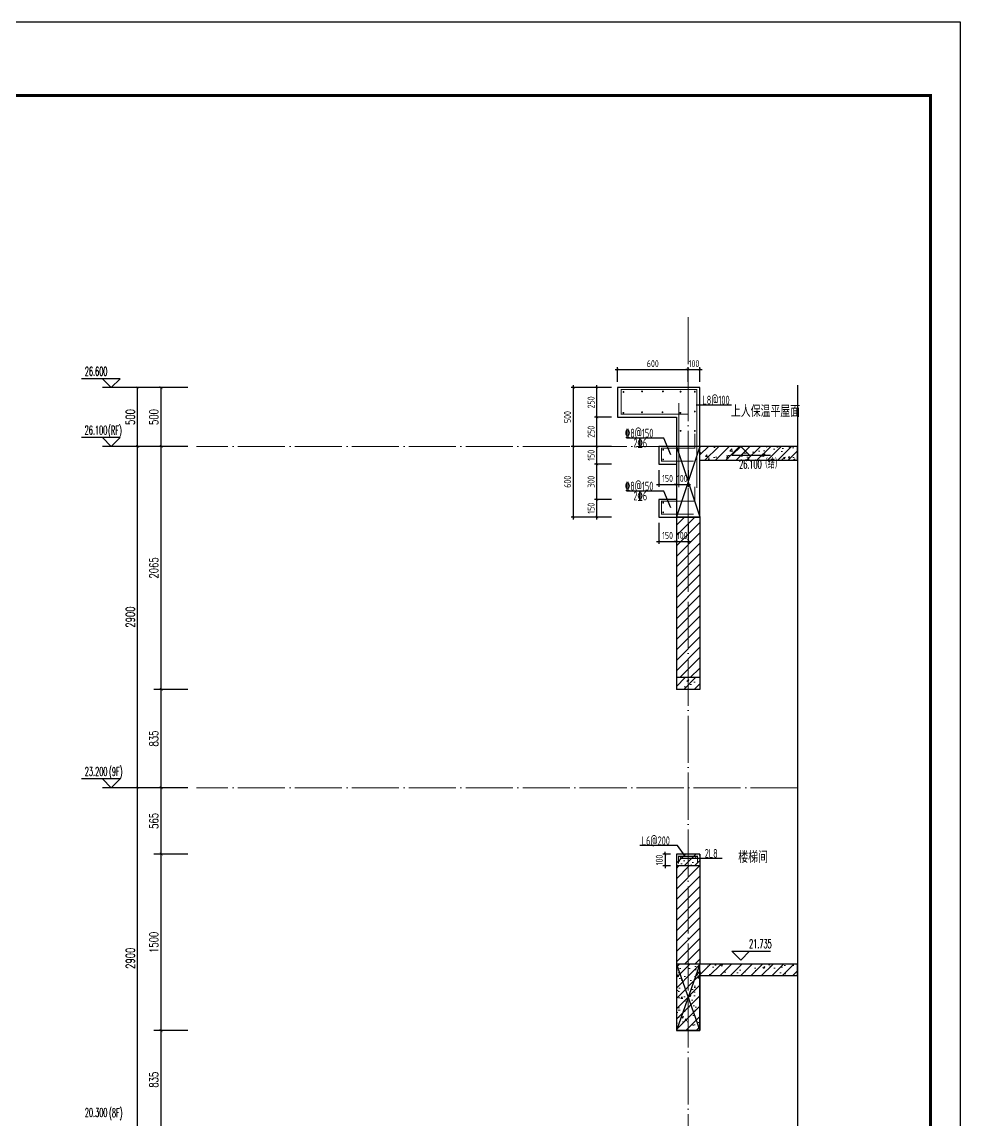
# Model space of a CAD drawing. Extents: x -1058961 to 23600, y -449123 to 2751847.
# Drawn here: x -8281 to -311, y -21228 to -11895 of the extents above; entities that cross this region are included whole.
import ezdxf

# ---------------------------------------------------------------- set-up
doc = ezdxf.new("R2010")
doc.units = 0
doc.header["$LTSCALE"] = 1000
doc.linetypes.add('DOTE', pattern=[2.4200000000000004, 2, -0.2, 0.02, -0.2])
doc.layers.get('0').update_dxf_attribs({"linetype": 'CONTINUOUS'})
doc.layers.get('DEFPOINTS').update_dxf_attribs({"linetype": 'CONTINUOUS'})
for name, color, linetype in [('DIM', 2, 'CONTINUOUS'), ('DIM_ELEV', 3, 'CONTINUOUS'), ('DIM_SYMB', 3, 'CONTINUOUS'), ('PUB_DIM', 3, 'CONTINUOUS'), ('PUB_TEXT', 2, 'CONTINUOUS'), ('REIN', 6, 'CONTINUOUS'), ('S-大样-砼线', 7, 'CONTINUOUS'), ('S-引出线', 40, 'CONTINUOUS'), ('TEXT', 2, 'CONTINUOUS'), ('WALL', 5, 'CONTINUOUS'), ('yichutu', 7, 'CONTINUOUS')]:
    doc.layers.add(name, color=color, linetype=linetype)
for name, color, linetype, lineweight in [('DOTE', 19, 'DOTE', 9), ('PUB_HATCH', 8, 'CONTINUOUS', 9), ('图框', 9, 'CONTINUOUS', 18)]:
    doc.layers.add(name, color=color, linetype=linetype, lineweight=lineweight)
doc.styles.add('_TCH_DIM', font='SIMPLEX.shx', dxfattribs={"width": 0.7, "bigfont": 'GBCBIG.shx'})
doc.styles.add('_TCH_DIM_T3', font='SIMPLEX', dxfattribs={"width": 0.7058823529411765, "bigfont": 'GBCBIG'})
doc.styles.add('TSSD_DIMENSION', font='Tssdeng.shx', dxfattribs={"width": 0.7, "bigfont": 'tssdchn.shx'})
doc.styles.add('TSSD_REIN', font='tssdeng.shx', dxfattribs={"width": 0.7, "height": 300, "bigfont": 'tssdchn.shx'})
doc.styles.add('w', font='tssdeng.shx', dxfattribs={"width": 0.8, "bigfont": 'tssdchn.shx'})
doc.dimstyles.new('_TCH_ARCH&&25', dxfattribs={"dimtxt": 74.375, "dimasz": 25, "dimexe": 62.5, "dimexo": 75, "dimgap": 25, "dimtad": 1, "dimdec": 0, "dimzin": 0, "dimdsep": 46, "dimtxsty": '_TCH_DIM_T3', "dimblk": 'ARCHTICK', "dimcen": 0.09, "dimclrt": 7, "dimazin": 0, "dimtfac": 1, "dimtdec": 0, "dimtix": 1, "dimtmove": 2, "dimatfit": 3, "dimldrblk": 'ARCHTICK', "dimfxl": 0, "dimtolj": 1, "dimtzin": 0, "dimarcsym": 0})
doc.dimstyles.new('TSSD_20_20', dxfattribs={"dimtxt": 60, "dimasz": 20, "dimexe": 20, "dimexo": 50, "dimgap": 20, "dimtad": 1, "dimdec": 0, "dimzin": 0, "dimdsep": 46, "dimtxsty": 'TSSD_DIMENSION', "dimblk": 'ARCHTICK', "dimblk1": 'ARCHTICK', "dimblk2": 'ARCHTICK', "dimcen": 0, "dimdle": 20, "dimclrt": 7, "dimadec": 0, "dimazin": 0, "dimtfac": 1, "dimtdec": 0, "dimtix": 1, "dimtmove": 2, "dimatfit": 3, "dimfxl": 0, "dimtolj": 1, "dimtzin": 0, "dimarcsym": 0})
pattern_1 = [(45, (-668291.0864030174, 135584.7881318826), (-44.19419150182874, 44.19419150182875), [])]
pattern_2 = [(45, (-668291.0864030174, 135539.9102943825), (-44.19417382415921, 44.19417382415922), []), (49.99999999999999, (-668291.0864030174, 135539.9102943825), (179.3150456501884, -15.68803374564878), [18.75, -206.25]), (355, (-668291.0864030174, 135539.9102943825), (-34.68783340325, 188.048033425003), [15, -165]), (100.4514, (-668276.1434830175, 135538.6029593826), (144.6273454285054, 172.3598855152384), [15.9350475, -175.285528]), (46.18420000000002, (-668291.0864030174, 135589.9102943825), (266.8102621564111, -41.37975358225452), [28.12499999999996, -309.3749999999993]), (96.6356, (-668268.8522167674, 135586.4619676325), (233.6656763871758, 243.5294677251104), [23.902572, -262.92825]), (351.1842, (-668291.0864030174, 135589.9102943825), (233.6654862834068, 243.5296502313311), [22.5, -247.5]), (21, (-668266.0864030174, 135577.4102943825), (149.2267630296154, -100.6547226663347), [18.75, -206.25]), (326.0000000000001, (-668266.0864030174, 135577.4102943825), (60.82883298039543, 181.2875112617133), [15, -165]), (71.4514, (-668253.6508447673, 135569.0223928826), (210.0556571453725, 80.6326241774881), [15.9350475, -175.285528]), (37.50000000000001, (-668291.0864030174, 135539.9102943825), (3.039963829322667, 83.22346345782788), [0, -163, 0, -167.5, 0, -165.625]), (7.499999999999999, (-668291.0864030174, 135539.9102943825), (65.76738436053715, 98.60292797059006), [0, -95.5, 0, -159.25, 0, -63.125]), (327.5, (-668346.8364030174, 135539.9102943825), (133.4556090431022, -5.638717933594939), [0, -62.5, 0, -195, 0, -258.75]), (317.5, (-668371.8364030174, 135539.9102943825), (145.7965423355966, 25.02624558307943), [0, -81.25, 0, -129.5, 0, -183.75])]

# ---------------------------------------------------------------- blocks, each defined once
blk = doc.blocks.new('GFDDDDRG')
at = {"layer": '图框'}
blk.add_lwpolyline([(923309.7791572664, -107436.9617041193), (923309.7791572663, -159999.4617041193), (893609.7791572664, -159999.4617041193), (893609.7791572665, -107436.9617041193)], close=True, dxfattribs=at)
blk.add_lwpolyline([(923309.7791572664, -107436.9617041193), (923309.7791572663, -159999.4617041193), (893609.7791572664, -159999.4617041193), (893609.7791572665, -107436.9617041193)], close=True, dxfattribs=at)
at = {"layer": '图框', "const_width": 50}
blk.add_lwpolyline([(894109.7791572664, -159499.4617041193), (922809.7791572663, -159499.4617041193), (922809.7791572664, -108686.9617041193), (894109.7791572665, -108686.9617041193)], close=True, dxfattribs=at)
blk = doc.blocks.new('yct-1051-594-26275-14850-25-1002.0')
at = {"layer": 'yichutu', "color": 7}
blk.add_lwpolyline([(0, 0), (0, 14850), (26275, 14850), (26275, 0)], close=True, dxfattribs=at)
blk = doc.blocks.new('_ArchTick')
at = {"color": 0, "linetype": 'ByBlock', "const_width": 0.15}
blk.add_lwpolyline([(-0.5, -0.5), (0.5, 0.5)], dxfattribs=at)
blk = doc.blocks.new('*D2149')
at = {"layer": 'DEFPOINTS', "color": 0}
for p in [(-3595.415671662078, -15503.12175046251), (-3295.415671641356, -15503.12175046251), (-3295.415671641356, -16103.12175046233)]:
    blk.add_point(p, dxfattribs=at)
at = {"layer": 'DIM', "color": 0, "lineweight": -2}
for p, q in [((-3595.415671662078, -16123.12175046233), (-3595.415671662078, -15483.12175046251)), ((-3345.415671641356, -15503.12175046251), (-3615.415671662078, -15503.12175046251)), ((-3345.415671641356, -16103.12175046233), (-3615.415671662078, -16103.12175046233))]:
    blk.add_line(p, q, dxfattribs=at)
at = {"layer": 'DIM', "color": 0, "lineweight": -2, "xscale": 20, "yscale": 20, "zscale": 20}
for p, rotation in [((-3595.415671662078, -15503.12175046251), 90), ((-3595.415671662078, -16103.12175046233), 270)]:
    blk.add_blockref('_ArchTick', p, dxfattribs=dict(at, rotation=rotation))
at = {"layer": 'DIM', "color": 7, "insert": (-3645.415671662076, -15803.12175046242), "char_height": 60, "attachment_point": 5, "rotation": 90, "style": 'TSSD_DIMENSION'}
blk.add_mtext('\\A1;600', dxfattribs=at)
blk = doc.blocks.new('*D2150')
at = {"layer": 'DEFPOINTS', "color": 0}
for p in [(-3595.415671662078, -15003.12175046239), (-3295.415671641356, -15003.12175046239), (-3295.415671641356, -15503.12175046251)]:
    blk.add_point(p, dxfattribs=at)
at = {"layer": 'DIM', "color": 0, "lineweight": -2}
for p, q in [((-3345.415671641356, -15003.12175046239), (-3615.415671662078, -15003.12175046239)), ((-3595.415671662079, -15523.12175046251), (-3595.415671662078, -14983.12175046239)), ((-3345.415671641356, -15503.12175046251), (-3615.415671662079, -15503.12175046251))]:
    blk.add_line(p, q, dxfattribs=at)
at = {"layer": 'DIM', "color": 0, "lineweight": -2, "xscale": 20, "yscale": 20, "zscale": 20}
for p, rotation in [((-3595.415671662078, -15003.12175046239), 90), ((-3595.415671662079, -15503.12175046251), 270)]:
    blk.add_blockref('_ArchTick', p, dxfattribs=dict(at, rotation=rotation))
at = {"layer": 'DIM', "color": 7, "insert": (-3645.415671662076, -15253.12175046245), "char_height": 60, "attachment_point": 5, "rotation": 90, "style": 'TSSD_DIMENSION'}
blk.add_mtext('\\A1;500', dxfattribs=at)
blk = doc.blocks.new('*D2151')
at = {"layer": 'DEFPOINTS', "color": 0}
for p in [(-2870.805147845182, -15653.12174939003), (-2720.805388041073, -15653.1217493937), (-2720.805388041073, -15825.09694405412)]:
    blk.add_point(p, dxfattribs=at)
at = {"layer": 'DIM', "color": 0, "lineweight": -2}
for p, q in [((-2870.805147845182, -15703.12174939003), (-2870.805147845182, -15845.09694405412)), ((-2720.805388041073, -15703.1217493937), (-2720.805388041073, -15845.09694405412)), ((-2890.805147845182, -15825.09694405412), (-2700.805388041073, -15825.09694405412))]:
    blk.add_line(p, q, dxfattribs=at)
at = {"layer": 'DIM', "color": 0, "lineweight": -2, "xscale": 20, "yscale": 20, "zscale": 20, "rotation": 180}
blk.add_blockref('_ArchTick', (-2870.805147845182, -15825.09694405412), dxfattribs=at)
at = {"layer": 'DIM', "color": 0, "lineweight": -2, "xscale": 20, "yscale": 20, "zscale": 20}
blk.add_blockref('_ArchTick', (-2720.805388041073, -15825.09694405412), dxfattribs=at)
at = {"layer": 'DIM', "color": 7, "insert": (-2795.805267943128, -15775.09694405412), "char_height": 60, "attachment_point": 5, "style": 'TSSD_DIMENSION'}
blk.add_mtext('\\A1;150', dxfattribs=at)
blk = doc.blocks.new('*D2152')
at = {"layer": 'DEFPOINTS', "color": 0}
for p in [(-2720.805388041073, -15653.1217493937), (-2620.805388312554, -15653.12174939614), (-2620.805388312554, -15825.09694405721)]:
    blk.add_point(p, dxfattribs=at)
at = {"layer": 'DIM', "color": 0, "lineweight": -2}
for p, q in [((-2720.805388041073, -15703.1217493937), (-2720.805388041073, -15845.09694405721)), ((-2620.805388312554, -15703.12174939614), (-2620.805388312554, -15845.09694405721)), ((-2720.805388041073, -15825.09694405721), (-2740.805388041073, -15825.09694405721)), ((-2720.805388041073, -15825.09694405721), (-2620.805388312554, -15825.09694405721)), ((-2620.805388312554, -15825.09694405721), (-2600.805388312554, -15825.09694405721))]:
    blk.add_line(p, q, dxfattribs=at)
at = {"layer": 'DIM', "color": 0, "lineweight": -2, "xscale": 20, "yscale": 20, "zscale": 20}
blk.add_blockref('_ArchTick', (-2720.805388041073, -15825.09694405721), dxfattribs=at)
at = {"layer": 'DIM', "color": 0, "lineweight": -2, "xscale": 20, "yscale": 20, "zscale": 20, "rotation": 180}
blk.add_blockref('_ArchTick', (-2620.805388312554, -15825.09694405721), dxfattribs=at)
at = {"layer": 'DIM', "color": 7, "insert": (-2670.805388176814, -15775.09694405721), "char_height": 60, "attachment_point": 5, "style": 'TSSD_DIMENSION'}
blk.add_mtext('\\A1;100', dxfattribs=at)
blk = doc.blocks.new('*D2153')
at = {"layer": 'DEFPOINTS', "color": 0}
for p in [(-2620.804996500141, -14848.96302803373), (-3220.804905207944, -15003.12355026871), (-2620.804996500141, -15003.12355028553)]:
    blk.add_point(p, dxfattribs=at)
at = {"layer": 'DIM', "color": 0, "lineweight": -2}
for p, q in [((-3220.804905207944, -14953.12355026871), (-3220.804905207944, -14828.96302803373)), ((-2620.804996500141, -14953.12355028553), (-2620.804996500141, -14828.96302803373)), ((-3240.804905207944, -14848.96302803373), (-2600.804996500141, -14848.96302803373))]:
    blk.add_line(p, q, dxfattribs=at)
at = {"layer": 'DIM', "color": 0, "lineweight": -2, "xscale": 20, "yscale": 20, "zscale": 20, "rotation": 180}
blk.add_blockref('_ArchTick', (-3220.804905207944, -14848.96302803373), dxfattribs=at)
at = {"layer": 'DIM', "color": 0, "lineweight": -2, "xscale": 20, "yscale": 20, "zscale": 20}
blk.add_blockref('_ArchTick', (-2620.804996500141, -14848.96302803373), dxfattribs=at)
at = {"layer": 'DIM', "color": 7, "insert": (-2920.804950854043, -14798.96302803373), "char_height": 60, "attachment_point": 5, "style": 'TSSD_DIMENSION'}
blk.add_mtext('\\A1;600', dxfattribs=at)
blk = doc.blocks.new('*D2154')
at = {"layer": 'DEFPOINTS', "color": 0}
for p in [(-2520.804996495601, -14848.96302804357), (-2620.804996500141, -15003.12355028553), (-2520.804996495601, -15003.12355028832)]:
    blk.add_point(p, dxfattribs=at)
at = {"layer": 'DIM', "color": 0, "lineweight": -2}
for p, q in [((-2620.804996500141, -14953.12355028553), (-2620.804996500141, -14828.96302804357)), ((-2520.804996495601, -14953.12355028832), (-2520.804996495601, -14828.96302804357)), ((-2620.804996500141, -14848.96302804357), (-2640.804996500141, -14848.96302804357)), ((-2620.804996500141, -14848.96302804357), (-2520.804996495601, -14848.96302804357)), ((-2520.804996495601, -14848.96302804357), (-2500.804996495601, -14848.96302804357))]:
    blk.add_line(p, q, dxfattribs=at)
at = {"layer": 'DIM', "color": 0, "lineweight": -2, "xscale": 20, "yscale": 20, "zscale": 20}
blk.add_blockref('_ArchTick', (-2620.804996500141, -14848.96302804357), dxfattribs=at)
at = {"layer": 'DIM', "color": 0, "lineweight": -2, "xscale": 20, "yscale": 20, "zscale": 20, "rotation": 180}
blk.add_blockref('_ArchTick', (-2520.804996495601, -14848.96302804357), dxfattribs=at)
at = {"layer": 'DIM', "color": 7, "insert": (-2570.804996497871, -14798.96302804357), "char_height": 60, "attachment_point": 5, "style": 'TSSD_DIMENSION'}
blk.add_mtext('\\A1;100', dxfattribs=at)
blk = doc.blocks.new('*D2155')
at = {"layer": 'DEFPOINTS', "color": 0}
for p in [(-2870.805147845182, -16103.12169361231), (-2720.805388041073, -16103.12169361598), (-2720.805388041073, -16309.57208293874)]:
    blk.add_point(p, dxfattribs=at)
at = {"layer": 'DIM', "color": 0, "lineweight": -2}
for p, q in [((-2870.805147845182, -16153.12169361231), (-2870.805147845182, -16329.57208293874)), ((-2720.805388041073, -16153.12169361598), (-2720.805388041073, -16329.57208293874)), ((-2890.805147845182, -16309.57208293874), (-2700.805388041073, -16309.57208293874))]:
    blk.add_line(p, q, dxfattribs=at)
at = {"layer": 'DIM', "color": 0, "lineweight": -2, "xscale": 20, "yscale": 20, "zscale": 20, "rotation": 180}
blk.add_blockref('_ArchTick', (-2870.805147845182, -16309.57208293874), dxfattribs=at)
at = {"layer": 'DIM', "color": 0, "lineweight": -2, "xscale": 20, "yscale": 20, "zscale": 20}
blk.add_blockref('_ArchTick', (-2720.805388041073, -16309.57208293874), dxfattribs=at)
at = {"layer": 'DIM', "color": 7, "insert": (-2795.805267943128, -16259.57208293874), "char_height": 60, "attachment_point": 5, "style": 'TSSD_DIMENSION'}
blk.add_mtext('\\A1;150', dxfattribs=at)
blk = doc.blocks.new('*D2156')
at = {"layer": 'DEFPOINTS', "color": 0}
for p in [(-2720.805388041073, -16103.12169361598), (-2620.805388312554, -16103.12169361842), (-2620.805388312554, -16309.57208294183)]:
    blk.add_point(p, dxfattribs=at)
at = {"layer": 'DIM', "color": 0, "lineweight": -2}
for p, q in [((-2720.805388041073, -16153.12169361598), (-2720.805388041073, -16329.57208294183)), ((-2620.805388312554, -16153.12169361842), (-2620.805388312554, -16329.57208294183)), ((-2720.805388041073, -16309.57208294183), (-2740.805388041073, -16309.57208294183)), ((-2720.805388041073, -16309.57208294183), (-2620.805388312554, -16309.57208294183)), ((-2620.805388312554, -16309.57208294183), (-2600.805388312554, -16309.57208294183))]:
    blk.add_line(p, q, dxfattribs=at)
at = {"layer": 'DIM', "color": 0, "lineweight": -2, "xscale": 20, "yscale": 20, "zscale": 20}
blk.add_blockref('_ArchTick', (-2720.805388041073, -16309.57208294183), dxfattribs=at)
at = {"layer": 'DIM', "color": 0, "lineweight": -2, "xscale": 20, "yscale": 20, "zscale": 20, "rotation": 180}
blk.add_blockref('_ArchTick', (-2620.805388312554, -16309.57208294183), dxfattribs=at)
at = {"layer": 'DIM', "color": 7, "insert": (-2670.805388176814, -16259.57208294183), "char_height": 60, "attachment_point": 5, "style": 'TSSD_DIMENSION'}
blk.add_mtext('\\A1;100', dxfattribs=at)
blk = doc.blocks.new('*D2157')
at = {"layer": 'DEFPOINTS', "color": 0}
for p in [(-3395.415671657654, -15003.12172717712), (-3220.80490520841, -15003.12172717712), (-3220.80490520841, -15253.12172717554)]:
    blk.add_point(p, dxfattribs=at)
at = {"layer": 'DIM', "color": 0, "lineweight": -2}
for p, q in [((-3270.80490520841, -15003.12172717712), (-3415.415671657654, -15003.12172717712)), ((-3395.415671657654, -15273.12172717554), (-3395.415671657654, -14983.12172717712)), ((-3270.80490520841, -15253.12172717554), (-3415.415671657654, -15253.12172717554))]:
    blk.add_line(p, q, dxfattribs=at)
at = {"layer": 'DIM', "color": 0, "lineweight": -2, "xscale": 20, "yscale": 20, "zscale": 20}
for p, rotation in [((-3395.415671657654, -15003.12172717712), 90), ((-3395.415671657654, -15253.12172717554), 270)]:
    blk.add_blockref('_ArchTick', p, dxfattribs=dict(at, rotation=rotation))
at = {"layer": 'DIM', "color": 7, "insert": (-3445.415671657652, -15128.12172717633), "char_height": 60, "attachment_point": 5, "rotation": 90, "style": 'TSSD_DIMENSION'}
blk.add_mtext('\\A1;250', dxfattribs=at)
blk = doc.blocks.new('*D2158')
at = {"layer": 'DEFPOINTS', "color": 0}
for p in [(-3395.415671657654, -15253.12172717554), (-3220.80490520841, -15253.12172717554), (-3220.80490520841, -15503.12172717706)]:
    blk.add_point(p, dxfattribs=at)
at = {"layer": 'DIM', "color": 0, "lineweight": -2}
for p, q in [((-3270.80490520841, -15253.12172717554), (-3415.415671657654, -15253.12172717554)), ((-3395.415671657655, -15523.12172717706), (-3395.415671657654, -15233.12172717554)), ((-3270.80490520841, -15503.12172717706), (-3415.415671657655, -15503.12172717706))]:
    blk.add_line(p, q, dxfattribs=at)
at = {"layer": 'DIM', "color": 0, "lineweight": -2, "xscale": 20, "yscale": 20, "zscale": 20}
for p, rotation in [((-3395.415671657654, -15253.12172717554), 90), ((-3395.415671657655, -15503.12172717706), 270)]:
    blk.add_blockref('_ArchTick', p, dxfattribs=dict(at, rotation=rotation))
at = {"layer": 'DIM', "color": 7, "insert": (-3445.415671657652, -15378.1217271763), "char_height": 60, "attachment_point": 5, "rotation": 90, "style": 'TSSD_DIMENSION'}
blk.add_mtext('\\A1;250', dxfattribs=at)
blk = doc.blocks.new('*D2159')
at = {"layer": 'DEFPOINTS', "color": 0}
for p in [(-3395.415671657654, -15503.12172717706), (-3220.80490520841, -15503.12172717706), (-3220.80490520841, -15653.11992627248)]:
    blk.add_point(p, dxfattribs=at)
at = {"layer": 'DIM', "color": 0, "lineweight": -2}
for p, q in [((-3395.415671657654, -15673.11992627248), (-3395.415671657654, -15483.12172717706)), ((-3270.80490520841, -15503.12172717706), (-3415.415671657654, -15503.12172717706)), ((-3270.80490520841, -15653.11992627248), (-3415.415671657654, -15653.11992627248))]:
    blk.add_line(p, q, dxfattribs=at)
at = {"layer": 'DIM', "color": 0, "lineweight": -2, "xscale": 20, "yscale": 20, "zscale": 20}
for p, rotation in [((-3395.415671657654, -15503.12172717706), 90), ((-3395.415671657654, -15653.11992627248), 270)]:
    blk.add_blockref('_ArchTick', p, dxfattribs=dict(at, rotation=rotation))
at = {"layer": 'DIM', "color": 7, "insert": (-3445.415671657652, -15578.12082672477), "char_height": 60, "attachment_point": 5, "rotation": 90, "style": 'TSSD_DIMENSION'}
blk.add_mtext('\\A1;150', dxfattribs=at)
blk = doc.blocks.new('*D2160')
at = {"layer": 'DEFPOINTS', "color": 0}
for p in [(-3395.415671657654, -15653.11992627248), (-3220.80490520841, -15653.11992627248), (-3220.80490520841, -15953.121727177)]:
    blk.add_point(p, dxfattribs=at)
at = {"layer": 'DIM', "color": 0, "lineweight": -2}
for p, q in [((-3270.80490520841, -15653.11992627248), (-3415.415671657654, -15653.11992627248)), ((-3395.415671657654, -15973.121727177), (-3395.415671657654, -15633.11992627248)), ((-3270.80490520841, -15953.121727177), (-3415.415671657654, -15953.121727177))]:
    blk.add_line(p, q, dxfattribs=at)
at = {"layer": 'DIM', "color": 0, "lineweight": -2, "xscale": 20, "yscale": 20, "zscale": 20}
for p, rotation in [((-3395.415671657654, -15653.11992627248), 90), ((-3395.415671657654, -15953.121727177), 270)]:
    blk.add_blockref('_ArchTick', p, dxfattribs=dict(at, rotation=rotation))
at = {"layer": 'DIM', "color": 7, "insert": (-3445.415671657652, -15803.12082672474), "char_height": 60, "attachment_point": 5, "rotation": 90, "style": 'TSSD_DIMENSION'}
blk.add_mtext('\\A1;300', dxfattribs=at)
blk = doc.blocks.new('*D2161')
at = {"layer": 'DEFPOINTS', "color": 0}
for p in [(-3395.415671657654, -15953.121727177), (-3220.80490520841, -15953.121727177), (-3220.80490520841, -16103.121727177)]:
    blk.add_point(p, dxfattribs=at)
at = {"layer": 'DIM', "color": 0, "lineweight": -2}
for p, q in [((-3270.80490520841, -15953.121727177), (-3415.415671657654, -15953.121727177)), ((-3395.415671657654, -16123.121727177), (-3395.415671657654, -15933.121727177)), ((-3270.80490520841, -16103.121727177), (-3415.415671657654, -16103.121727177))]:
    blk.add_line(p, q, dxfattribs=at)
at = {"layer": 'DIM', "color": 0, "lineweight": -2, "xscale": 20, "yscale": 20, "zscale": 20}
for p, rotation in [((-3395.415671657654, -15953.121727177), 90), ((-3395.415671657654, -16103.121727177), 270)]:
    blk.add_blockref('_ArchTick', p, dxfattribs=dict(at, rotation=rotation))
at = {"layer": 'DIM', "color": 7, "insert": (-3445.415671657652, -16028.121727177), "char_height": 60, "attachment_point": 5, "rotation": 90, "style": 'TSSD_DIMENSION'}
blk.add_mtext('\\A1;150', dxfattribs=at)
blk = doc.blocks.new('*D2175')
at = {"layer": 'DEFPOINTS', "color": 0}
for p in [(-7097.800662937923, -20468.0830959669), (-6797.800662917201, -20468.0830959669), (-6797.800662917201, -21303.12175046228)]:
    blk.add_point(p, dxfattribs=at)
at = {"layer": 'PUB_DIM', "color": 0, "lineweight": -2}
for p, q in [((-6872.800662917201, -20468.0830959669), (-7160.300662937923, -20468.0830959669)), ((-7097.800662937923, -21303.12175046228), (-7097.800662937923, -20468.0830959669)), ((-6872.800662917201, -21303.12175046228), (-7160.300662937923, -21303.12175046228))]:
    blk.add_line(p, q, dxfattribs=at)
at = {"layer": 'PUB_DIM', "color": 0, "lineweight": -2, "xscale": 25, "yscale": 25, "zscale": 25}
for p, rotation in [((-7097.800662937923, -20468.0830959669), 90), ((-7097.800662937923, -21303.12175046228), 270)]:
    blk.add_blockref('_ArchTick', p, dxfattribs=dict(at, rotation=rotation))
at = {"layer": 'PUB_DIM', "color": 7, "insert": (-7159.98816293792, -20885.60242321459), "char_height": 74.375, "attachment_point": 5, "rotation": 90, "style": '_TCH_DIM_T3'}
blk.add_mtext('\\A1;835', dxfattribs=at)
blk = doc.blocks.new('*D2176')
at = {"layer": 'DEFPOINTS', "color": 0}
for p in [(-7097.800662937923, -18968.0849159268), (-6797.800662917201, -18968.0849159268), (-6797.800662917201, -20468.0830959669)]:
    blk.add_point(p, dxfattribs=at)
at = {"layer": 'PUB_DIM', "color": 0, "lineweight": -2}
for p, q in [((-6872.800662917201, -18968.0849159268), (-7160.300662937923, -18968.0849159268)), ((-7097.800662937923, -20468.0830959669), (-7097.800662937923, -18968.0849159268)), ((-6872.800662917201, -20468.0830959669), (-7160.300662937923, -20468.0830959669))]:
    blk.add_line(p, q, dxfattribs=at)
at = {"layer": 'PUB_DIM', "color": 0, "lineweight": -2, "xscale": 25, "yscale": 25, "zscale": 25}
for p, rotation in [((-7097.800662937923, -18968.0849159268), 90), ((-7097.800662937923, -20468.0830959669), 270)]:
    blk.add_blockref('_ArchTick', p, dxfattribs=dict(at, rotation=rotation))
at = {"layer": 'PUB_DIM', "color": 7, "insert": (-7159.98816293792, -19718.08400594685), "char_height": 74.375, "attachment_point": 5, "rotation": 90, "style": '_TCH_DIM_T3'}
blk.add_mtext('\\A1;1500', dxfattribs=at)
blk = doc.blocks.new('*D2177')
at = {"layer": 'DEFPOINTS', "color": 0}
for p in [(-7097.800662937923, -18403.12175046251), (-6797.800662917201, -18403.12175046251), (-6797.800662917201, -18968.0849159268)]:
    blk.add_point(p, dxfattribs=at)
at = {"layer": 'PUB_DIM', "color": 0, "lineweight": -2}
for p, q in [((-6872.800662917201, -18403.12175046251), (-7160.300662937923, -18403.12175046251)), ((-7097.800662937924, -18968.0849159268), (-7097.800662937923, -18403.12175046251)), ((-6872.800662917201, -18968.0849159268), (-7160.300662937924, -18968.0849159268))]:
    blk.add_line(p, q, dxfattribs=at)
at = {"layer": 'PUB_DIM', "color": 0, "lineweight": -2, "xscale": 25, "yscale": 25, "zscale": 25}
for p, rotation in [((-7097.800662937923, -18403.12175046251), 90), ((-7097.800662937924, -18968.0849159268), 270)]:
    blk.add_blockref('_ArchTick', p, dxfattribs=dict(at, rotation=rotation))
at = {"layer": 'PUB_DIM', "color": 7, "insert": (-7159.988162937921, -18685.60333319465), "char_height": 74.375, "attachment_point": 5, "rotation": 90, "style": '_TCH_DIM_T3'}
blk.add_mtext('\\A1;565', dxfattribs=at)
blk = doc.blocks.new('*D2178')
at = {"layer": 'DEFPOINTS', "color": 0}
for p in [(-7097.800662937923, -17568.10052278987), (-6797.800662917201, -17568.10052278987), (-6797.800662917201, -18403.12175046251)]:
    blk.add_point(p, dxfattribs=at)
at = {"layer": 'PUB_DIM', "color": 0, "lineweight": -2}
for p, q in [((-6872.800662917201, -17568.10052278987), (-7160.300662937923, -17568.10052278987)), ((-7097.800662937923, -18403.12175046251), (-7097.800662937923, -17568.10052278987)), ((-6872.800662917201, -18403.12175046251), (-7160.300662937923, -18403.12175046251))]:
    blk.add_line(p, q, dxfattribs=at)
at = {"layer": 'PUB_DIM', "color": 0, "lineweight": -2, "xscale": 25, "yscale": 25, "zscale": 25}
for p, rotation in [((-7097.800662937923, -17568.10052278987), 90), ((-7097.800662937923, -18403.12175046251), 270)]:
    blk.add_blockref('_ArchTick', p, dxfattribs=dict(at, rotation=rotation))
at = {"layer": 'PUB_DIM', "color": 7, "insert": (-7159.988162937921, -17985.61113662619), "char_height": 74.375, "attachment_point": 5, "rotation": 90, "style": '_TCH_DIM_T3'}
blk.add_mtext('\\A1;835', dxfattribs=at)
blk = doc.blocks.new('*D2179')
at = {"layer": 'DEFPOINTS', "color": 0}
for p in [(-7097.800662937923, -15503.12175046251), (-6797.800662917201, -15503.12175046251), (-6797.800662917201, -17568.10052278987)]:
    blk.add_point(p, dxfattribs=at)
at = {"layer": 'PUB_DIM', "color": 0, "lineweight": -2}
for p, q in [((-6872.800662917201, -15503.12175046251), (-7160.300662937923, -15503.12175046251)), ((-7097.800662937923, -17568.10052278987), (-7097.800662937923, -15503.12175046251)), ((-6872.800662917201, -17568.10052278987), (-7160.300662937923, -17568.10052278987))]:
    blk.add_line(p, q, dxfattribs=at)
at = {"layer": 'PUB_DIM', "color": 0, "lineweight": -2, "xscale": 25, "yscale": 25, "zscale": 25}
for p, rotation in [((-7097.800662937923, -15503.12175046251), 90), ((-7097.800662937923, -17568.10052278987), 270)]:
    blk.add_blockref('_ArchTick', p, dxfattribs=dict(at, rotation=rotation))
at = {"layer": 'PUB_DIM', "color": 7, "insert": (-7159.988162937921, -16535.61113662619), "char_height": 74.375, "attachment_point": 5, "rotation": 90, "style": '_TCH_DIM_T3'}
blk.add_mtext('\\A1;2065', dxfattribs=at)
blk = doc.blocks.new('*D2180')
at = {"layer": 'DEFPOINTS', "color": 0}
for p in [(-7097.800662937923, -15003.12175046239), (-6797.800662917201, -15003.12175046239), (-6797.800662917201, -15503.12175046251)]:
    blk.add_point(p, dxfattribs=at)
at = {"layer": 'PUB_DIM', "color": 0, "lineweight": -2}
for p, q in [((-6872.800662917201, -15003.12175046239), (-7160.300662937923, -15003.12175046239)), ((-7097.800662937923, -15503.12175046251), (-7097.800662937923, -15003.12175046239)), ((-6872.800662917201, -15503.12175046251), (-7160.300662937923, -15503.12175046251))]:
    blk.add_line(p, q, dxfattribs=at)
at = {"layer": 'PUB_DIM', "color": 0, "lineweight": -2, "xscale": 25, "yscale": 25, "zscale": 25}
for p, rotation in [((-7097.800662937923, -15003.12175046239), 90), ((-7097.800662937923, -15503.12175046251), 270)]:
    blk.add_blockref('_ArchTick', p, dxfattribs=dict(at, rotation=rotation))
at = {"layer": 'PUB_DIM', "color": 7, "insert": (-7159.988162937921, -15253.12175046245), "char_height": 74.375, "attachment_point": 5, "rotation": 90, "style": '_TCH_DIM_T3'}
blk.add_mtext('\\A1;500', dxfattribs=at)
blk = doc.blocks.new('*D2186')
at = {"layer": 'DEFPOINTS', "color": 0}
for p in [(-7297.800662942813, -18403.12175046239), (-6797.800662917667, -18403.12175046239), (-6797.800662917667, -21303.12175046239)]:
    blk.add_point(p, dxfattribs=at)
at = {"layer": 'PUB_DIM', "color": 0, "lineweight": -2}
for p, q in [((-6872.800662917667, -18403.12175046239), (-7360.300662942813, -18403.12175046239)), ((-7297.800662942814, -21303.12175046239), (-7297.800662942813, -18403.12175046239)), ((-6872.800662917667, -21303.12175046239), (-7360.300662942814, -21303.12175046239))]:
    blk.add_line(p, q, dxfattribs=at)
at = {"layer": 'PUB_DIM', "color": 0, "lineweight": -2, "xscale": 25, "yscale": 25, "zscale": 25}
for p, rotation in [((-7297.800662942813, -18403.12175046239), 90), ((-7297.800662942814, -21303.12175046239), 270)]:
    blk.add_blockref('_ArchTick', p, dxfattribs=dict(at, rotation=rotation))
at = {"layer": 'PUB_DIM', "color": 7, "insert": (-7359.98816294281, -19853.12175046239), "char_height": 74.375, "attachment_point": 5, "rotation": 90, "style": '_TCH_DIM_T3'}
blk.add_mtext('\\A1;2900', dxfattribs=at)
blk = doc.blocks.new('*D2187')
at = {"layer": 'DEFPOINTS', "color": 0}
for p in [(-7297.800662942813, -15503.12175046251), (-6797.800662917667, -15503.12175046251), (-6797.800662917667, -18403.12175046239)]:
    blk.add_point(p, dxfattribs=at)
at = {"layer": 'PUB_DIM', "color": 0, "lineweight": -2}
for p, q in [((-6872.800662917667, -15503.12175046251), (-7360.300662942813, -15503.12175046251)), ((-7297.800662942813, -18403.12175046239), (-7297.800662942813, -15503.12175046251)), ((-6872.800662917667, -18403.12175046239), (-7360.300662942813, -18403.12175046239))]:
    blk.add_line(p, q, dxfattribs=at)
at = {"layer": 'PUB_DIM', "color": 0, "lineweight": -2, "xscale": 25, "yscale": 25, "zscale": 25}
for p, rotation in [((-7297.800662942813, -15503.12175046251), 90), ((-7297.800662942813, -18403.12175046239), 270)]:
    blk.add_blockref('_ArchTick', p, dxfattribs=dict(at, rotation=rotation))
at = {"layer": 'PUB_DIM', "color": 7, "insert": (-7359.98816294281, -16953.12175046245), "char_height": 74.375, "attachment_point": 5, "rotation": 90, "style": '_TCH_DIM_T3'}
blk.add_mtext('\\A1;2900', dxfattribs=at)
blk = doc.blocks.new('*D2188')
at = {"layer": 'DEFPOINTS', "color": 0}
for p in [(-7297.800662942813, -15003.12175046245), (-6797.800662917667, -15003.12175046245), (-6797.800662917667, -15503.12175046251)]:
    blk.add_point(p, dxfattribs=at)
at = {"layer": 'PUB_DIM', "color": 0, "lineweight": -2}
for p, q in [((-6872.800662917667, -15003.12175046245), (-7360.300662942813, -15003.12175046245)), ((-7297.800662942813, -15503.12175046251), (-7297.800662942813, -15003.12175046245)), ((-6872.800662917667, -15503.12175046251), (-7360.300662942813, -15503.12175046251))]:
    blk.add_line(p, q, dxfattribs=at)
at = {"layer": 'PUB_DIM', "color": 0, "lineweight": -2, "xscale": 25, "yscale": 25, "zscale": 25}
for p, rotation in [((-7297.800662942813, -15003.12175046245), 90), ((-7297.800662942813, -15503.12175046251), 270)]:
    blk.add_blockref('_ArchTick', p, dxfattribs=dict(at, rotation=rotation))
at = {"layer": 'PUB_DIM', "color": 7, "insert": (-7359.98816294281, -15253.12175046248), "char_height": 74.375, "attachment_point": 5, "rotation": 90, "style": '_TCH_DIM_T3'}
blk.add_mtext('\\A1;500', dxfattribs=at)
blk = doc.blocks.new('20210809.03562711')
at = {"layer": 'REIN', "const_width": 9}
for points in [[(87718.20042841882, 67455.03661680041), (87154.50981688779, 67455.03661680041), (87154.50981688779, 67663.40363940975), (87795.64066254906, 67663.40363940975), (87795.64066254906, 66828.39410103491)], [(87644.54055872373, 66833.9944745638), (87644.54055872373, 67548.6829833762)], [(87779.77690719767, 66839.12071445613), (87779.77690719767, 66716.1675803911), (87495.91637511086, 66716.1675803911), (87495.91637511086, 66604.38353409263), (87768.42898925487, 66604.38353409263)]]:
    blk.add_lwpolyline(points, dxfattribs=at)
at = {"layer": 'REIN', "const_width": 8}
for points in [[(87168.79795630928, 67643.80213515705, 1), (87176.79795630928, 67643.80213515705, 1)], [(87326.80744093936, 67648.56311287789, 1), (87334.80744093936, 67648.56311287789, 1)], [(87504.49880723003, 67648.56311287789, 1), (87512.49880723003, 67648.56311287789, 1)], [(87654.28191405069, 67646.06087874545, 1), (87662.28191405069, 67646.06087874545, 1)], [(87775.00294437539, 67646.06087874545, 1), (87783.00294437539, 67646.06087874545, 1)], [(87326.80744093936, 67471.11110546032, 1), (87334.80744093936, 67471.11110546032, 1)], [(87501.14835195057, 67471.11110546032, 1), (87509.14835195057, 67471.11110546032, 1)], [(87775.00294437539, 67477.51632157277, 1), (87783.00294437539, 67477.51632157277, 1)], [(87168.79795630928, 67466.35012773948, 1), (87176.79795630928, 67466.35012773948, 1)], [(87652.41387442127, 67466.35012773948, 1), (87660.41387442127, 67466.35012773948, 1)], [(87654.28191405069, 67312.64377774851, 1), (87662.28191405069, 67312.64377774851, 1)], [(87775.00294437539, 67312.64377774851, 1), (87783.00294437539, 67312.64377774851, 1)], [(87506.13488868624, 66702.54338447138, 1), (87514.13488868624, 66702.54338447138, 1)], [(87506.13488868624, 66619.63922595436, 1), (87514.13488868624, 66619.63922595436, 1)]]:
    blk.add_lwpolyline(points, format="xyb", close=True, dxfattribs=at)
at = {"layer": 'S-大样-砼线'}
for p, q in [((87622.38647825643, 67180.944812653), (87822.38647706434, 66580.93723980896)), ((87822.38942500018, 67180.94481265673), (87622.38942618947, 66580.93723980524))]:
    blk.add_line(p, q, dxfattribs=at)
blk.add_lwpolyline([(87822.38648411911, 67180.944812653), (87622.38647825643, 67180.944812653), (87622.38647824898, 66580.93723980896), (87822.38648411073, 66580.93723980896)], close=True, dxfattribs=at)
at = {"layer": 'S-引出线'}
blk.add_line((87791.64066254906, 67532.9351510696), (88091.77495928667, 67532.9351510696), dxfattribs=at)
blk.add_lwpolyline([(87575.15456466516, 66658.89983283938), (87517.10031424602, 66800.44773512543), (87198.6767270132, 66800.44773512543)], dxfattribs=at)
at = {"layer": 'TEXT', "style": 'TSSD_REIN', "width": 0.7}
for s, p in [('L8@100', (87843.71843772149, 67537.0439198825)), ('%%1328@150', (87185.60218463605, 66806.0815605977)), ('2%%1326', (87257.53984073922, 66722.03803339385))]:
    blk.add_text(s, height=75, rotation=1.867629851175362e-07, dxfattribs=at).set_placement(p)
blk = doc.blocks.new('20210809.03594991')
at = {"layer": 'REIN', "const_width": 9}
blk.add_lwpolyline([(87748.68453966567, 66815.67442016874), (87748.68453966567, 66692.72128610371), (87464.82400757886, 66692.72128610371), (87464.82400757886, 66580.93723980524), (87737.33662172288, 66580.93723980524)], dxfattribs=at)
at = {"layer": 'REIN', "const_width": 8}
for points in [[(87475.04252115425, 66679.09709018399, 1), (87483.04252115425, 66679.09709018399, 1)], [(87475.04252115425, 66596.19293166697, 1), (87483.04252115425, 66596.19293166697, 1)]]:
    blk.add_lwpolyline(points, format="xyb", close=True, dxfattribs=at)
at = {"layer": 'S-引出线'}
blk.add_lwpolyline([(87544.06219713317, 66635.45353855198), (87486.00794671403, 66777.00144083804), (87167.5843594812, 66777.00144083804)], dxfattribs=at)
at = {"layer": 'TEXT', "style": 'TSSD_REIN', "width": 0.7}
for s, p in [('%%1328@150', (87154.50981710406, 66782.6352663103)), ('2%%1326', (87226.44747320723, 66698.59173910646))]:
    blk.add_text(s, height=75, rotation=1.867629851175362e-07, dxfattribs=at).set_placement(p)
blk = doc.blocks.new('20210809.04070727')
at = {"layer": 'REIN', "const_width": 9}
blk.add_lwpolyline([(87484.17413905729, 67933.7735141025), (87484.17413905729, 67997.58359220187), (87644.05902665015, 67997.58359220187), (87644.05902665015, 67939.6187120963)], dxfattribs=at)
at = {"layer": 'REIN', "const_width": 8}
for points in [[(87497.66146427253, 67982.52179492108, 1), (87505.66146427253, 67982.52179492108, 1)], [(87625.09821334062, 67982.52179492108, 1), (87633.09821334062, 67982.52179492108, 1)]]:
    blk.add_lwpolyline(points, format="xyb", close=True, dxfattribs=at)
at = {"layer": 'S-大样-砼线'}
for p, q in [((87465.1827881537, 67080.94484017597), (87665.18278714322, 66515.93723981472)), ((87665.18573489744, 67080.94484017394), (87465.18573626835, 66515.93723980524))]:
    blk.add_line(p, q, dxfattribs=at)
blk.add_lwpolyline([(87665.18279401638, 67080.94484017021), (87465.1827881537, 67080.94484017021), (87465.18278832786, 66515.93723980896), (87665.1827941896, 66515.93723980896)], close=True, dxfattribs=at)
at = {"layer": 'S-引出线'}
for p, q in [((87474.5888281595, 68089.83905711939), (87154.50981688779, 68089.83905711939)), ((87538.80876634456, 67997.58359220187), (87474.5888281595, 68089.83905711939)), ((87501.66146427253, 67982.52179492108), (87853.2882327484, 67982.52179492108))]:
    blk.add_line(p, q, dxfattribs=at)
at = {"layer": 'TEXT', "style": 'w', "width": 0.7}
for s, p in [('L6@200', (87171.47256206069, 68092.00874450878)), ('2L8', (87706.15828353167, 67984.90594321192))]:
    blk.add_text(s, height=75, rotation=1.867629851175362e-07, dxfattribs=at).set_placement(p)
blk = doc.blocks.new('*D3279')
at = {"layer": 'DEFPOINTS', "color": 0}
for p in [(-2720.825764633715, -18968.08491589851), (-2815.46886674175, -19068.08491589851), (-2720.825764633715, -19068.08491589851)]:
    blk.add_point(p, dxfattribs=at)
at = {"layer": 'DIM', "color": 0, "lineweight": -2}
for p, q in [((-2770.825764633715, -18968.08491589851), (-2835.46886674175, -18968.08491589851)), ((-2815.46886674175, -18968.08491589851), (-2815.46886674175, -18948.08491589851)), ((-2815.46886674175, -18968.08491589851), (-2815.46886674175, -19068.08491589851)), ((-2770.825764633715, -19068.08491589851), (-2835.46886674175, -19068.08491589851)), ((-2815.46886674175, -19068.08491589851), (-2815.46886674175, -19088.08491589851))]:
    blk.add_line(p, q, dxfattribs=at)
at = {"layer": 'DIM', "color": 0, "lineweight": -2, "xscale": 20, "yscale": 20, "zscale": 20}
for p, rotation in [((-2815.46886674175, -18968.08491589851), 270), ((-2815.46886674175, -19068.08491589851), 90)]:
    blk.add_blockref('_ArchTick', p, dxfattribs=dict(at, rotation=rotation))
at = {"layer": 'DIM', "color": 7, "insert": (-2865.468866741748, -19018.08491589851), "char_height": 60, "attachment_point": 5, "rotation": 90, "style": 'TSSD_DIMENSION'}
blk.add_mtext('\\A1;100', dxfattribs=at)

msp = doc.modelspace()

# ---------------------------------------------------------------- hatches: boundary and pattern name
at = {"layer": 'PUB_HATCH'}
h = msp.add_hatch(dxfattribs=at)
h.set_pattern_fill('钢筋混凝土', color=256, scale=25, style=0)
h.set_pattern_definition(pattern_2)
h.paths.add_polyline_path([(-2520.805267100804, -15503.12175045384), (-2520.805267100804, -15623.12175045384), (-1690.580562085262, -15623.12175045512), (-1690.58056208503, -15503.12175045512)])
h = msp.add_hatch(dxfattribs=at)
h.set_pattern_fill('普通砖', color=256, scale=25, style=0)
h.set_pattern_definition(pattern_1)
h.paths.add_polyline_path([(-2520.805267100804, -16103.12164809805), (-2620.837410147302, -16103.12167530094), (-2720.76042846113, -16103.12170247419), (-2720.747263423982, -17468.10704962944), (-2520.747263433295, -17468.10512066557), (-2520.760428461363, -16103.12071007653)])
h = msp.add_hatch(dxfattribs=at)
h.set_pattern_fill('钢筋混凝土', color=256, scale=25, style=0)
h.set_pattern_definition(pattern_2)
h.paths.add_polyline_path([(-2720.811928492039, -17468.10446854925), (-2720.812550721923, -17568.10052278987), (-2520.812550725881, -17568.10176729877), (-2520.811928495998, -17468.10571305815)])
h = msp.add_hatch(dxfattribs=at)
h.set_pattern_fill('钢筋混凝土', color=256, scale=25, style=0)
h.set_pattern_definition(pattern_2)
h.paths.add_polyline_path([(-2720.825764633715, -18968.08491589851), (-2720.826386863831, -19068.08097013913), (-2520.82638686779, -19068.08221464849), (-2520.825764637673, -18968.08616040787)])
h = msp.add_hatch(dxfattribs=at)
h.set_pattern_fill('普通砖', color=256, scale=25, style=0)
h.set_pattern_definition(pattern_1)
h.paths.add_polyline_path([(-2520.760135130957, -19068.08218368515), (-2720.760135102319, -19068.08556801506), (-2720.746005610796, -19903.08049228287), (-2520.746005525929, -19903.08311411826)])
h = msp.add_hatch(dxfattribs=at)
h.set_pattern_fill('钢筋混凝土', color=256, scale=25, style=0)
h.set_pattern_definition(pattern_2)
h.paths.add_polyline_path([(-2520.800297904178, -20003.08311411861), (-2720.799692194676, -19903.08311411791), (-2720.803114586161, -20468.08309596684), (-2520.803114589886, -20468.08430743596)])
h = msp.add_hatch(dxfattribs=at)
h.set_pattern_fill('钢筋混凝土', color=256, scale=25, style=0)
h.set_pattern_definition(pattern_2)
h.paths.add_polyline_path([(-1690.580562085495, -19903.08311411995), (-2720.799692194676, -19903.08311411791), (-2520.800297904178, -20003.08311411861), (-1690.580562085612, -20003.08311411995)])

# ---------------------------------------------------------------- linework, layer by layer
at = {"layer": 'DIM_ELEV'}
for p, q in [((-7447.800662943744, -14928.12175046245), (-7775.800662943744, -14928.12175046245)), ((-7522.800662943744, -15003.12175046245), (-7597.800662943744, -14928.12175046245)), ((-7522.800662943744, -15003.12175046245), (-7447.800662943744, -14928.12175046245)), ((-7097.80066293804, -15003.12175046245), (-7597.800662943744, -15003.12175046245)), ((-7447.800662943744, -15428.12175046251), (-7775.800662943744, -15428.12175046251)), ((-7522.800662943744, -15503.12175046251), (-7597.800662943744, -15428.12175046251)), ((-7522.800662943744, -15503.12175046251), (-7447.800662943744, -15428.12175046251)), ((-7097.80066293804, -15503.12175046251), (-7597.800662943744, -15503.12175046251)), ((-7447.800662943744, -18328.12175046251), (-7775.800662943744, -18328.12175046251)), ((-7522.800662943744, -18403.12175046251), (-7597.800662943744, -18328.12175046251)), ((-7522.800662943744, -18403.12175046251), (-7447.800662943744, -18328.12175046251)), ((-7097.80066293804, -18403.12175046251), (-7597.800662943744, -18403.12175046251))]:
    msp.add_line(p, q, dxfattribs=at)
at = {"layer": 'DIM_ELEV', "color": 3}
for p, q in [((-2173.3106968879, -15503.12175047462), (-2248.3106968879, -15578.12175047462)), ((-2248.3106968879, -15578.12175047462), (-1920.3106968879, -15578.12175047462)), ((-2173.3106968879, -15503.12175047462), (-2098.3106968879, -15578.12175047462))]:
    msp.add_line(p, q, dxfattribs=at)
at = {"layer": 'DIM_ELEV', "color": 6}
for p, q in [((-2173.3106968879, -19868.09103003284), (-2248.3106968879, -19793.09103003284)), ((-2248.3106968879, -19793.09103003284), (-1920.3106968879, -19793.09103003284)), ((-2173.3106968879, -19868.09103003284), (-2098.3106968879, -19793.09103003284))]:
    msp.add_line(p, q, dxfattribs=at)
at = {"layer": 'DIM_SYMB'}
msp.add_lwpolyline([(-1690.58056208503, -14983.10241167265), (-1690.580562085612, -24614.98822587053), (-1638.080562085612, -24634.0966631695), (-1743.080562085612, -24652.61099614389), (-1690.580562085612, -24671.23822587053), (-1690.580562086194, -34303.12404006842)], dxfattribs=at)
at = {"layer": 'DOTE', "color": 1, "linetype": 'DOTE', "ltscale": 0.2}
for p, q in [((-2620.805801887182, -14403.12172717712), (-2620.791561232531, -34003.10470433222)), ((-1690.58056208503, -15503.12175046239), (-6797.800662917201, -15503.12175046239)), ((-1690.580562085495, -18403.12175046239), (-6797.800662917201, -18403.12175046233))]:
    msp.add_line(p, q, dxfattribs=at)
at = {"layer": 'WALL'}
for p, q in [((-2520.805267100804, -15003.12185486901), (-3220.80490520841, -15003.12172717712)), ((-3220.80490520841, -15003.12172717712), (-3220.80490520841, -15253.12172717712)), ((-2520.805267096148, -15503.12175045692), (-2520.805267100804, -15003.12185486901)), ((-3220.80490520841, -15253.12172717712), (-2720.804996495717, -15253.12175046239)), ((-2720.804996495717, -15253.12175046239), (-2720.804996495717, -15503.12175046239)), ((-2720.804996495717, -15503.12175046239), (-2870.805043066503, -15503.12174939003)), ((-2870.805043066503, -15503.12174939003), (-2870.805043066503, -15653.12174939003)), ((-1690.58056208503, -15503.12175045512), (-2520.805267096148, -15503.12175045325)), ((-1690.580562085262, -15623.12175045512), (-1690.58056208503, -15503.12175045512)), ((-2870.805043066503, -15653.12174939003), (-2720.805060530198, -15653.12174939003)), ((-2720.805060530198, -15653.12174939003), (-2720.805060530198, -15953.12174939003)), ((-2520.805267100804, -16103.12164809805), (-2520.805267096148, -15623.12175045977)), ((-1690.580562085262, -15623.12175045512), (-2520.805267096148, -15623.12175044621)), ((-2720.805060530198, -15953.12174939003), (-2870.805147850071, -15953.12174327765)), ((-2870.805147850071, -15953.12174327765), (-2870.805147850071, -16103.12174327765)), ((-2870.805147850071, -16103.12174327765), (-2520.805267100804, -16103.12164809805)), ((-2720.760428452049, -16103.1226390404), (-2720.747263423982, -17468.10704962944)), ((-2520.760428461363, -16103.12071007653), (-2520.805267096148, -16103.12071048154)), ((-2520.760428461363, -16103.12071007653), (-2520.747263433295, -17468.10512066557)), ((-2720.811928492039, -17468.10446854925), (-2720.812550721923, -17568.10052278987)), ((-2520.811928495998, -17468.10571305815), (-2720.811928492039, -17468.10446854925)), ((-2520.811928495998, -17468.10571305815), (-2520.812550725881, -17568.10176729877)), ((-2520.812550725881, -17568.10176729877), (-2720.812550721923, -17568.10052278987)), ((-2720.825764633715, -18968.08491589851), (-2720.826386863831, -19068.08097013913)), ((-2520.825764637673, -18968.08616040787), (-2720.825764633715, -18968.08491589851)), ((-2520.825764637673, -18968.08616040787), (-2520.82638686779, -19068.08221464849)), ((-2520.82638686779, -19068.08221464849), (-2720.826386863831, -19068.08097013913)), ((-2720.760135102319, -19068.08556801506), (-2720.746005610796, -19903.08049228287)), ((-2520.82638686779, -19068.08221464849), (-2520.760135130957, -19068.08218368515)), ((-2520.760135130957, -19068.08218368515), (-2520.746005525929, -19903.08311411826)), ((-2720.799692194676, -19903.08311411791), (-2720.803114586161, -20468.08309596684)), ((-1690.580562085495, -19903.08311411995), (-2720.799692194676, -19903.08311411791)), ((-1690.580562085612, -20003.08311411995), (-1690.580562085495, -19903.08311411995)), ((-2520.800297904178, -20003.08311411861), (-2520.803114589886, -20468.08430743596)), ((-1690.580562085612, -20003.08311411995), (-2520.800297904178, -20003.08311411861)), ((-2520.803114589886, -20468.08430743596), (-2720.803114586161, -20468.08309596684))]:
    msp.add_line(p, q, dxfattribs=at)

# ---------------------------------------------------------------- block references
at = {"xscale": 0.5, "yscale": 0.5, "zscale": 0.5}
msp.add_blockref('GFDDDDRG', (-461965.4759816508, 41823.38386412762), dxfattribs=at)
at = {"layer": 'REIN'}
msp.add_blockref('20210809.04070727', (-90186.00855859509, -86984.02795428695), dxfattribs=at)
at = {"layer": 'S-大样-砼线'}
for name, p in [('20210809.03562711', (-90343.18934082659, -82683.45446303167)), ('20210809.03594991', (-90312.09392763459, -82209.98415965494))]:
    msp.add_blockref(name, p, dxfattribs=at)
at = {"layer": 'yichutu', "rotation": 270}
msp.add_blockref('yct-1051-594-26275-14850-25-1002.0', (-15160.58640301751, -11895.09698793205), dxfattribs=at)

# ---------------------------------------------------------------- texts
at = {"layer": 'DIM_ELEV', "color": 7, "style": '_TCH_DIM'}
for s, height, width, p in [('26.100', 74.375, 0.4941176470588236, (-2187.864537564688, -15690.64675047464)), ('（结）', 84.39716312056737, 0.7, (-2002.364537564688, -15690.64675047464))]:
    msp.add_text(s, height=height, dxfattribs=dict(at, width=width)).set_placement(p)
at = {"layer": 'PUB_TEXT'}
for s, height, style, width, p in [('26.600', 74.375, '_TCH_DIM', 0.4941176470588236, (-7746.900662943721, -14901.87175046245)), ('上人保温平屋面', 100, 'TSSD_REIN', 0.7, (-2257.226505873608, -15253.3052125313)), ('26.100', 74.375, '_TCH_DIM', 0.4941176470588236, (-7748.300662943744, -15401.87175046251)), ('(RF)', 74.375, '_TCH_DIM', 0.4941176470588236, (-7549.550662943744, -15403.09675046249)), ('23.200', 74.375, '_TCH_DIM', 0.4941176470588236, (-7746.900662943721, -18301.87175046251)), ('(9F)', 74.375, '_TCH_DIM', 0.4941176470588236, (-7541.500662943698, -18303.09675046249)), ('楼梯间', 100, 'TSSD_REIN', 0.7, (-2194.779314159299, -19042.4675324008)), ('20.300', 74.375, '_TCH_DIM', 0.4941176470588236, (-7746.900662943721, -21201.87175046251)), ('(8F)', 74.375, '_TCH_DIM', 0.4941176470588236, (-7541.500662943698, -21203.09675046249))]:
    msp.add_text(s, height=height, dxfattribs=dict(at, style=style, width=width)).set_placement(p)
at = {"layer": 'PUB_TEXT', "color": 6, "style": '_TCH_DIM', "width": 0.4941176470588236}
msp.add_text('21.735', height=74.375, dxfattribs=at).set_placement((-2102.8106968879, -19766.84103003284))

# ---------------------------------------------------------------- dimensions: what is measured, and where the dimension line sits
at = {"layer": 'DIM'}
for p1, p2, distance, picture, middle in [((-3220.804905207944, -15003.12355026871), (-2620.804996500141, -15003.12355028553), 154.160522251801, '*D2153', (-2920.804950854043, -14798.96302803373)), ((-2620.804996500141, -15003.12355028553), (-2520.804996495601, -15003.12355028832), 154.1605222447488, '*D2154', (-2570.804996497871, -14798.96302804357)), ((-3295.415671641356, -15503.12175046251), (-3295.415671641356, -15003.12175046239), 300.000000020722, '*D2150', (-3645.415671662076, -15253.12175046245)), ((-3220.80490520841, -15253.12172717554), (-3220.80490520841, -15003.12172717712), 174.61076644924378, '*D2157', (-3445.415671657652, -15128.12172717633)), ((-3220.80490520841, -15503.12172717706), (-3220.80490520841, -15253.12172717554), 174.61076644924378, '*D2158', (-3445.415671657652, -15378.1217271763)), ((-3295.415671641356, -16103.12175046233), (-3295.415671641356, -15503.12175046251), 300.0000000207219, '*D2149', (-3645.415671662076, -15803.12175046242)), ((-3220.80490520841, -15653.11992627248), (-3220.80490520841, -15503.12172717706), 174.61076644924378, '*D2159', (-3445.415671657652, -15578.12082672477)), ((-3220.80490520841, -15953.121727177), (-3220.80490520841, -15653.11992627248), 174.61076644924378, '*D2160', (-3445.415671657652, -15803.12082672474)), ((-2870.805147845182, -15653.12174939003), (-2720.805388041073, -15653.1217493937), -171.97519466041922, '*D2151', (-2795.805267943128, -15775.09694405412)), ((-2720.805388041073, -15653.1217493937), (-2620.805388312554, -15653.12174939614), -171.97519466107045, '*D2152', (-2670.805388176814, -15775.09694405721)), ((-3220.80490520841, -16103.121727177), (-3220.80490520841, -15953.121727177), 174.61076644924378, '*D2161', (-3445.415671657652, -16028.121727177)), ((-2870.805147845182, -16103.12169361231), (-2720.805388041073, -16103.12169361598), -206.4503893227593, '*D2155', (-2795.805267943128, -16259.57208293874)), ((-2720.805388041073, -16103.12169361598), (-2620.805388312554, -16103.12169361842), -206.4503893234105, '*D2156', (-2670.805388176814, -16259.57208294183))]:
    dim = msp.add_aligned_dim(p1=p1, p2=p2, distance=distance, dimstyle='TSSD_20_20', dxfattribs=at)
    dim.commit()
    dim.dimension.update_dxf_attribs({"geometry": picture, "text_midpoint": middle})
dim = msp.add_linear_dim(base=(-2815.46886674175, -19068.08491589851), p1=(-2720.825764633715, -18968.08491589851), p2=(-2720.825764633715, -19068.08491589851), angle=90, dimstyle='TSSD_20_20', dxfattribs=at)
dim.commit()
dim.dimension.update_dxf_attribs({"geometry": '*D3279', "text_midpoint": (-2865.468866741748, -19018.08491589851)})
at = {"layer": 'PUB_DIM'}
for p1, p2, distance, picture, middle in [((-6797.800662917667, -15503.12175046251), (-6797.800662917667, -15003.12175046245), 500.0000000251457, '*D2188', (-7359.98816294281, -15253.12175046248)), ((-6797.800662917201, -15503.12175046251), (-6797.800662917201, -15003.12175046239), 300.000000020722, '*D2180', (-7159.988162937921, -15253.12175046245)), ((-6797.800662917667, -18403.12175046239), (-6797.800662917667, -15503.12175046251), 500.0000000251457, '*D2187', (-7359.98816294281, -16953.12175046245)), ((-6797.800662917201, -17568.10052278987), (-6797.800662917201, -15503.12175046251), 300.0000000207219, '*D2179', (-7159.988162937921, -16535.61113662619)), ((-6797.800662917201, -18403.12175046251), (-6797.800662917201, -17568.10052278987), 300.0000000207219, '*D2178', (-7159.988162937921, -17985.61113662619)), ((-6797.800662917667, -21303.12175046239), (-6797.800662917667, -18403.12175046239), 500.0000000251457, '*D2186', (-7359.98816294281, -19853.12175046239)), ((-6797.800662917201, -18968.0849159268), (-6797.800662917201, -18403.12175046251), 300.0000000207219, '*D2177', (-7159.988162937921, -18685.60333319465)), ((-6797.800662917201, -20468.0830959669), (-6797.800662917201, -18968.0849159268), 300.0000000207219, '*D2176', (-7159.98816293792, -19718.08400594685)), ((-6797.800662917201, -21303.12175046228), (-6797.800662917201, -20468.0830959669), 300.0000000207219, '*D2175', (-7159.98816293792, -20885.60242321459))]:
    dim = msp.add_aligned_dim(p1=p1, p2=p2, distance=distance, dimstyle='_TCH_ARCH&&25', dxfattribs=at)
    dim.commit()
    dim.dimension.update_dxf_attribs({"geometry": picture, "text_midpoint": middle})

doc.saveas('drawing.dxf')
